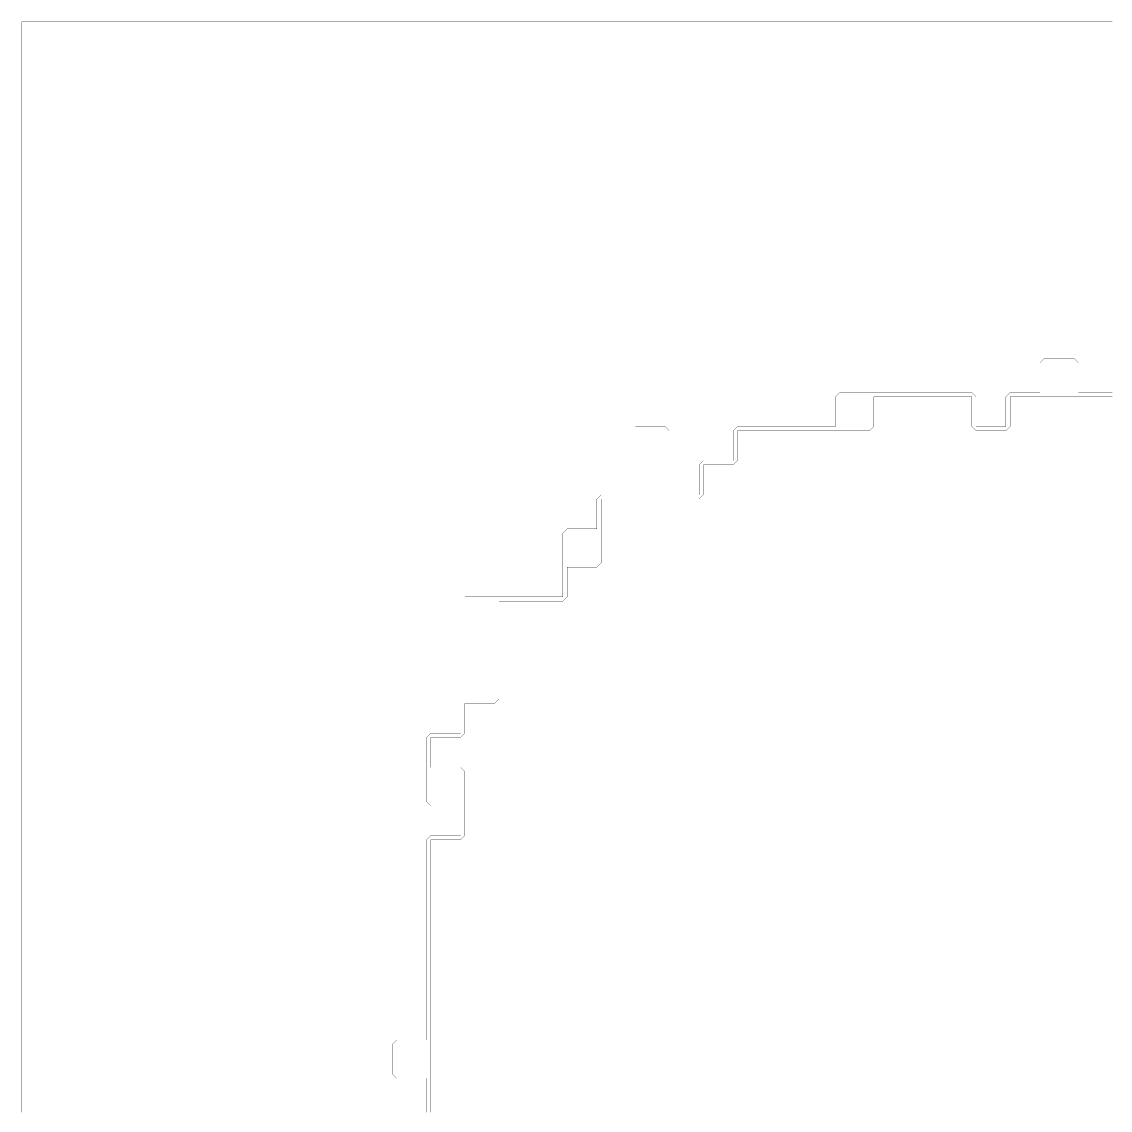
# Model space of a CAD drawing. Header units: metres. Extents: x 0 to 4990, y -4990 to 0.
# Drawn here: x 0 to 2495, y -2495 to 0 of the extents above; entities that cross this region are included whole.
import ezdxf

# ---------------------------------------------------------------- set-up
doc = ezdxf.new("R2010")
doc.units = ezdxf.units.M
doc.layers.add('conductor', color=1, linetype='Continuous')
doc.layers.add('substrate', color=5, linetype='Continuous')

msp = doc.modelspace()

# ---------------------------------------------------------------- linework, layer by layer
at = {"layer": 'conductor', "const_width": 0.5}
msp.add_lwpolyline([(2500, -859.375), (2490.234375, -859.375), (2480.46875, -859.375), (2470.703125, -859.375), (2460.9375, -859.375), (2451.171875, -859.375), (2441.40625, -859.375), (2431.640625, -859.375), (2421.875, -859.375), (2412.109375, -859.375), (2402.34375, -859.375), (2392.578125, -859.375), (2382.8125, -859.375), (2373.046875, -859.375), (2363.28125, -859.375), (2353.515625, -859.375), (2343.75, -859.375), (2333.984375, -859.375), (2324.21875, -859.375), (2314.453125, -859.375), (2304.6875, -859.375), (2294.921875, -859.375), (2285.15625, -859.375), (2275.390625, -859.375), (2265.625, -859.375), (2265.625, -869.140625), (2265.625, -878.90625), (2265.625, -888.671875), (2265.625, -898.4375), (2265.625, -908.203125), (2265.625, -917.96875), (2265.625, -927.734375), (2255.859375, -937.5), (2246.09375, -937.5), (2236.328125, -937.5), (2226.5625, -937.5), (2216.796875, -937.5), (2207.03125, -937.5), (2197.265625, -937.5), (2187.5, -937.5), (2177.734375, -927.734375), (2177.734375, -917.96875), (2177.734375, -908.203125), (2177.734375, -898.4375), (2177.734375, -888.671875), (2177.734375, -878.90625), (2177.734375, -869.140625), (2177.734375, -859.375), (2167.96875, -859.375), (2158.203125, -859.375), (2148.4375, -859.375), (2138.671875, -859.375), (2128.90625, -859.375), (2119.140625, -859.375), (2109.375, -859.375), (2099.609375, -859.375), (2089.84375, -859.375), (2080.078125, -859.375), (2070.3125, -859.375), (2060.546875, -859.375), (2050.78125, -859.375), (2041.015625, -859.375), (2031.25, -859.375), (2021.484375, -859.375), (2011.71875, -859.375), (2001.953125, -859.375), (1992.1875, -859.375), (1982.421875, -859.375), (1972.65625, -859.375), (1962.890625, -859.375), (1953.125, -859.375), (1953.125, -869.140625), (1953.125, -878.90625), (1953.125, -888.671875), (1953.125, -898.4375), (1953.125, -908.203125), (1953.125, -917.96875), (1953.125, -927.734375), (1943.359375, -937.5), (1933.59375, -937.5), (1923.828125, -937.5), (1914.0625, -937.5), (1904.296875, -937.5), (1894.53125, -937.5), (1884.765625, -937.5), (1875, -937.5), (1865.234375, -937.5), (1855.46875, -937.5), (1845.703125, -937.5), (1835.9375, -937.5), (1826.171875, -937.5), (1816.40625, -937.5), (1806.640625, -937.5), (1796.875, -937.5), (1787.109375, -937.5), (1777.34375, -937.5), (1767.578125, -937.5), (1757.8125, -937.5), (1748.046875, -937.5), (1738.28125, -937.5), (1728.515625, -937.5), (1718.75, -937.5), (1708.984375, -937.5), (1699.21875, -937.5), (1689.453125, -937.5), (1679.6875, -937.5), (1669.921875, -937.5), (1660.15625, -937.5), (1650.390625, -937.5), (1640.625, -937.5), (1640.625, -947.265625), (1640.625, -957.03125), (1640.625, -966.796875), (1640.625, -976.5625), (1640.625, -986.328125), (1640.625, -996.09375), (1640.625, -1005.859375), (1630.859375, -1015.625), (1621.09375, -1015.625), (1611.328125, -1015.625), (1601.5625, -1015.625), (1591.796875, -1015.625), (1582.03125, -1015.625), (1572.265625, -1015.625), (1562.5, -1015.625), (1562.5, -1025.390625), (1562.5, -1035.15625), (1562.5, -1044.921875), (1562.5, -1054.6875), (1562.5, -1064.453125), (1562.5, -1074.21875), (1562.5, -1083.984375), (1552.734375, -1093.75), (1542.96875, -1093.75), (1533.203125, -1093.75), (1523.4375, -1093.75), (1513.671875, -1093.75), (1503.90625, -1093.75), (1494.140625, -1093.75), (1484.375, -1093.75), (1474.609375, -1093.75), (1464.84375, -1093.75), (1455.078125, -1093.75), (1445.3125, -1093.75), (1435.546875, -1093.75), (1425.78125, -1093.75), (1416.015625, -1093.75), (1406.25, -1093.75), (1396.484375, -1093.75), (1386.71875, -1093.75), (1376.953125, -1093.75), (1367.1875, -1093.75), (1357.421875, -1093.75), (1347.65625, -1093.75), (1337.890625, -1093.75), (1328.125, -1093.75), (1328.125, -1103.515625), (1328.125, -1113.28125), (1328.125, -1123.046875), (1328.125, -1132.8125), (1328.125, -1142.578125), (1328.125, -1152.34375), (1328.125, -1162.109375), (1328.125, -1171.875), (1328.125, -1181.640625), (1328.125, -1191.40625), (1328.125, -1201.171875), (1328.125, -1210.9375), (1328.125, -1220.703125), (1328.125, -1230.46875), (1328.125, -1240.234375), (1318.359375, -1250), (1308.59375, -1250), (1298.828125, -1250), (1289.0625, -1250), (1279.296875, -1250), (1269.53125, -1250), (1259.765625, -1250), (1250, -1250), (1250, -1259.765625), (1250, -1269.53125), (1250, -1279.296875), (1250, -1289.0625), (1250, -1298.828125), (1250, -1308.59375), (1250, -1318.359375), (1240.234375, -1328.125), (1230.46875, -1328.125), (1220.703125, -1328.125), (1210.9375, -1328.125), (1201.171875, -1328.125), (1191.40625, -1328.125), (1181.640625, -1328.125), (1171.875, -1328.125), (1162.109375, -1328.125), (1152.34375, -1328.125), (1142.578125, -1328.125), (1132.8125, -1328.125), (1123.046875, -1328.125), (1113.28125, -1328.125), (1103.515625, -1328.125), (1093.75, -1328.125), (1093.75, -1337.890625), (1093.75, -1347.65625), (1093.75, -1357.421875), (1093.75, -1367.1875), (1093.75, -1376.953125), (1093.75, -1386.71875), (1093.75, -1396.484375), (1093.75, -1406.25), (1093.75, -1416.015625), (1093.75, -1425.78125), (1093.75, -1435.546875), (1093.75, -1445.3125), (1093.75, -1455.078125), (1093.75, -1464.84375), (1093.75, -1474.609375), (1093.75, -1484.375), (1093.75, -1494.140625), (1093.75, -1503.90625), (1093.75, -1513.671875), (1093.75, -1523.4375), (1093.75, -1533.203125), (1093.75, -1542.96875), (1093.75, -1552.734375), (1083.984375, -1562.5), (1074.21875, -1562.5), (1064.453125, -1562.5), (1054.6875, -1562.5), (1044.921875, -1562.5), (1035.15625, -1562.5), (1025.390625, -1562.5), (1015.625, -1562.5), (1015.625, -1572.265625), (1015.625, -1582.03125), (1015.625, -1591.796875), (1015.625, -1601.5625), (1015.625, -1611.328125), (1015.625, -1621.09375), (1015.625, -1630.859375), (1005.859375, -1640.625), (996.09375, -1640.625), (986.328125, -1640.625), (976.5625, -1640.625), (966.796875, -1640.625), (957.03125, -1640.625), (947.265625, -1640.625), (937.5, -1640.625), (937.5, -1650.390625), (937.5, -1660.15625), (937.5, -1669.921875), (937.5, -1679.6875), (937.5, -1689.453125), (937.5, -1699.21875), (937.5, -1708.984375), (947.265625, -1708.984375), (957.03125, -1708.984375), (966.796875, -1708.984375), (976.5625, -1708.984375), (986.328125, -1708.984375), (996.09375, -1708.984375), (1005.859375, -1708.984375), (1015.625, -1718.75), (1015.625, -1728.515625), (1015.625, -1738.28125), (1015.625, -1748.046875), (1015.625, -1757.8125), (1015.625, -1767.578125), (1015.625, -1777.34375), (1015.625, -1787.109375), (1015.625, -1796.875), (1015.625, -1806.640625), (1015.625, -1816.40625), (1015.625, -1826.171875), (1015.625, -1835.9375), (1015.625, -1845.703125), (1015.625, -1855.46875), (1015.625, -1865.234375), (1005.859375, -1875), (996.09375, -1875), (986.328125, -1875), (976.5625, -1875), (966.796875, -1875), (957.03125, -1875), (947.265625, -1875), (937.5, -1875), (937.5, -1884.765625), (937.5, -1894.53125), (937.5, -1904.296875), (937.5, -1914.0625), (937.5, -1923.828125), (937.5, -1933.59375), (937.5, -1943.359375), (937.5, -1953.125), (937.5, -1962.890625), (937.5, -1972.65625), (937.5, -1982.421875), (937.5, -1992.1875), (937.5, -2001.953125), (937.5, -2011.71875), (937.5, -2021.484375), (937.5, -2031.25), (937.5, -2041.015625), (937.5, -2050.78125), (937.5, -2060.546875), (937.5, -2070.3125), (937.5, -2080.078125), (937.5, -2089.84375), (937.5, -2099.609375), (937.5, -2109.375), (937.5, -2119.140625), (937.5, -2128.90625), (937.5, -2138.671875), (937.5, -2148.4375), (937.5, -2158.203125), (937.5, -2167.96875), (937.5, -2177.734375), (937.5, -2187.5), (937.5, -2197.265625), (937.5, -2207.03125), (937.5, -2216.796875), (937.5, -2226.5625), (937.5, -2236.328125), (937.5, -2246.09375), (937.5, -2255.859375), (937.5, -2265.625), (937.5, -2275.390625), (937.5, -2285.15625), (937.5, -2294.921875), (937.5, -2304.6875), (937.5, -2314.453125), (937.5, -2324.21875), (937.5, -2333.984375), (937.5, -2343.75), (937.5, -2353.515625), (937.5, -2363.28125), (937.5, -2373.046875), (937.5, -2382.8125), (937.5, -2392.578125), (937.5, -2402.34375), (937.5, -2412.109375), (937.5, -2421.875), (937.5, -2431.640625), (937.5, -2441.40625), (937.5, -2451.171875), (937.5, -2460.9375), (937.5, -2470.703125), (937.5, -2480.46875), (937.5, -2490.234375), (937.5, -2500)], dxfattribs=at)
at = {"layer": 'substrate', "const_width": 0.5}
for points in [[(2500, 0), (2490.234375, 0), (2480.46875, 0), (2470.703125, 0), (2460.9375, 0), (2451.171875, 0), (2441.40625, 0), (2431.640625, 0), (2421.875, 0), (2412.109375, 0), (2402.34375, 0), (2392.578125, 0), (2382.8125, 0), (2373.046875, 0), (2363.28125, 0), (2353.515625, 0), (2343.75, 0), (2333.984375, 0), (2324.21875, 0), (2314.453125, 0), (2304.6875, 0), (2294.921875, 0), (2285.15625, 0), (2275.390625, 0), (2265.625, 0), (2255.859375, 0), (2246.09375, 0), (2236.328125, 0), (2226.5625, 0), (2216.796875, 0), (2207.03125, 0), (2197.265625, 0), (2187.5, 0), (2177.734375, 0), (2167.96875, 0), (2158.203125, 0), (2148.4375, 0), (2138.671875, 0), (2128.90625, 0), (2119.140625, 0), (2109.375, 0), (2099.609375, 0), (2089.84375, 0), (2080.078125, 0), (2070.3125, 0), (2060.546875, 0), (2050.78125, 0), (2041.015625, 0), (2031.25, 0), (2021.484375, 0), (2011.71875, 0), (2001.953125, 0), (1992.1875, 0), (1982.421875, 0), (1972.65625, 0), (1962.890625, 0), (1953.125, 0), (1943.359375, 0), (1933.59375, 0), (1923.828125, 0), (1914.0625, 0), (1904.296875, 0), (1894.53125, 0), (1884.765625, 0), (1875, 0), (1865.234375, 0), (1855.46875, 0), (1845.703125, 0), (1835.9375, 0), (1826.171875, 0), (1816.40625, 0), (1806.640625, 0), (1796.875, 0), (1787.109375, 0), (1777.34375, 0), (1767.578125, 0), (1757.8125, 0), (1748.046875, 0), (1738.28125, 0), (1728.515625, 0), (1718.75, 0), (1708.984375, 0), (1699.21875, 0), (1689.453125, 0), (1679.6875, 0), (1669.921875, 0), (1660.15625, 0), (1650.390625, 0), (1640.625, 0), (1630.859375, 0), (1621.09375, 0), (1611.328125, 0), (1601.5625, 0), (1591.796875, 0), (1582.03125, 0), (1572.265625, 0), (1562.5, 0), (1552.734375, 0), (1542.96875, 0), (1533.203125, 0), (1523.4375, 0), (1513.671875, 0), (1503.90625, 0), (1494.140625, 0), (1484.375, 0), (1474.609375, 0), (1464.84375, 0), (1455.078125, 0), (1445.3125, 0), (1435.546875, 0), (1425.78125, 0), (1416.015625, 0), (1406.25, 0), (1396.484375, 0), (1386.71875, 0), (1376.953125, 0), (1367.1875, 0), (1357.421875, 0), (1347.65625, 0), (1337.890625, 0), (1328.125, 0), (1318.359375, 0), (1308.59375, 0), (1298.828125, 0), (1289.0625, 0), (1279.296875, 0), (1269.53125, 0), (1259.765625, 0), (1250, 0), (1240.234375, 0), (1230.46875, 0), (1220.703125, 0), (1210.9375, 0), (1201.171875, 0), (1191.40625, 0), (1181.640625, 0), (1171.875, 0), (1162.109375, 0), (1152.34375, 0), (1142.578125, 0), (1132.8125, 0), (1123.046875, 0), (1113.28125, 0), (1103.515625, 0), (1093.75, 0), (1083.984375, 0), (1074.21875, 0), (1064.453125, 0), (1054.6875, 0), (1044.921875, 0), (1035.15625, 0), (1025.390625, 0), (1015.625, 0), (1005.859375, 0), (996.09375, 0), (986.328125, 0), (976.5625, 0), (966.796875, 0), (957.03125, 0), (947.265625, 0), (937.5, 0), (927.734375, 0), (917.96875, 0), (908.203125, 0), (898.4375, 0), (888.671875, 0), (878.90625, 0), (869.140625, 0), (859.375, 0), (849.609375, 0), (839.84375, 0), (830.078125, 0), (820.3125, 0), (810.546875, 0), (800.78125, 0), (791.015625, 0), (781.25, 0), (771.484375, 0), (761.71875, 0), (751.953125, 0), (742.1875, 0), (732.421875, 0), (722.65625, 0), (712.890625, 0), (703.125, 0), (693.359375, 0), (683.59375, 0), (673.828125, 0), (664.0625, 0), (654.296875, 0), (644.53125, 0), (634.765625, 0), (625, 0), (615.234375, 0), (605.46875, 0), (595.703125, 0), (585.9375, 0), (576.171875, 0), (566.40625, 0), (556.640625, 0), (546.875, 0), (537.109375, 0), (527.34375, 0), (517.578125, 0), (507.8125, 0), (498.046875, 0), (488.28125, 0), (478.515625, 0), (468.75, 0), (458.984375, 0), (449.21875, 0), (439.453125, 0), (429.6875, 0), (419.921875, 0), (410.15625, 0), (400.390625, 0), (390.625, 0), (380.859375, 0), (371.09375, 0), (361.328125, 0), (351.5625, 0), (341.796875, 0), (332.03125, 0), (322.265625, 0), (312.5, 0), (302.734375, 0), (292.96875, 0), (283.203125, 0), (273.4375, 0), (263.671875, 0), (253.90625, 0), (244.140625, 0), (234.375, 0), (224.609375, 0), (214.84375, 0), (205.078125, 0), (195.3125, 0), (185.546875, 0), (175.78125, 0), (166.015625, 0), (156.25, 0), (146.484375, 0), (136.71875, 0), (126.953125, 0), (117.1875, 0), (107.421875, 0), (97.65625, 0), (87.890625, 0), (78.125, 0), (68.359375, 0), (58.59375, 0), (48.828125, 0), (39.0625, 0), (29.296875, 0), (19.53125, 0), (9.765625, 0), (0, 0), (0, -9.765625), (0, -19.53125), (0, -29.296875), (0, -39.0625), (0, -48.828125), (0, -58.59375), (0, -68.359375), (0, -78.125), (0, -87.890625), (0, -97.65625), (0, -107.421875), (0, -117.1875), (0, -126.953125), (0, -136.71875), (0, -146.484375), (0, -156.25), (0, -166.015625), (0, -175.78125), (0, -185.546875), (0, -195.3125), (0, -205.078125), (0, -214.84375), (0, -224.609375), (0, -234.375), (0, -244.140625), (0, -253.90625), (0, -263.671875), (0, -273.4375), (0, -283.203125), (0, -292.96875), (0, -302.734375), (0, -312.5), (0, -322.265625), (0, -332.03125), (0, -341.796875), (0, -351.5625), (0, -361.328125), (0, -371.09375), (0, -380.859375), (0, -390.625), (0, -400.390625), (0, -410.15625), (0, -419.921875), (0, -429.6875), (0, -439.453125), (0, -449.21875), (0, -458.984375), (0, -468.75), (0, -478.515625), (0, -488.28125), (0, -498.046875), (0, -507.8125), (0, -517.578125), (0, -527.34375), (0, -537.109375), (0, -546.875), (0, -556.640625), (0, -566.40625), (0, -576.171875), (0, -585.9375), (0, -595.703125), (0, -605.46875), (0, -615.234375), (0, -625), (0, -634.765625), (0, -644.53125), (0, -654.296875), (0, -664.0625), (0, -673.828125), (0, -683.59375), (0, -693.359375), (0, -703.125), (0, -712.890625), (0, -722.65625), (0, -732.421875), (0, -742.1875), (0, -751.953125), (0, -761.71875), (0, -771.484375), (0, -781.25), (0, -791.015625), (0, -800.78125), (0, -810.546875), (0, -820.3125), (0, -830.078125), (0, -839.84375), (0, -849.609375), (0, -859.375), (0, -869.140625), (0, -878.90625), (0, -888.671875), (0, -898.4375), (0, -908.203125), (0, -917.96875), (0, -927.734375), (0, -937.5), (0, -947.265625), (0, -957.03125), (0, -966.796875), (0, -976.5625), (0, -986.328125), (0, -996.09375), (0, -1005.859375), (0, -1015.625), (0, -1025.390625), (0, -1035.15625), (0, -1044.921875), (0, -1054.6875), (0, -1064.453125), (0, -1074.21875), (0, -1083.984375), (0, -1093.75), (0, -1103.515625), (0, -1113.28125), (0, -1123.046875), (0, -1132.8125), (0, -1142.578125), (0, -1152.34375), (0, -1162.109375), (0, -1171.875), (0, -1181.640625), (0, -1191.40625), (0, -1201.171875), (0, -1210.9375), (0, -1220.703125), (0, -1230.46875), (0, -1240.234375), (0, -1250), (0, -1259.765625), (0, -1269.53125), (0, -1279.296875), (0, -1289.0625), (0, -1298.828125), (0, -1308.59375), (0, -1318.359375), (0, -1328.125), (0, -1337.890625), (0, -1347.65625), (0, -1357.421875), (0, -1367.1875), (0, -1376.953125), (0, -1386.71875), (0, -1396.484375), (0, -1406.25), (0, -1416.015625), (0, -1425.78125), (0, -1435.546875), (0, -1445.3125), (0, -1455.078125), (0, -1464.84375), (0, -1474.609375), (0, -1484.375), (0, -1494.140625), (0, -1503.90625), (0, -1513.671875), (0, -1523.4375), (0, -1533.203125), (0, -1542.96875), (0, -1552.734375), (0, -1562.5), (0, -1572.265625), (0, -1582.03125), (0, -1591.796875), (0, -1601.5625), (0, -1611.328125), (0, -1621.09375), (0, -1630.859375), (0, -1640.625), (0, -1650.390625), (0, -1660.15625), (0, -1669.921875), (0, -1679.6875), (0, -1689.453125), (0, -1699.21875), (0, -1708.984375), (0, -1718.75), (0, -1728.515625), (0, -1738.28125), (0, -1748.046875), (0, -1757.8125), (0, -1767.578125), (0, -1777.34375), (0, -1787.109375), (0, -1796.875), (0, -1806.640625), (0, -1816.40625), (0, -1826.171875), (0, -1835.9375), (0, -1845.703125), (0, -1855.46875), (0, -1865.234375), (0, -1875), (0, -1884.765625), (0, -1894.53125), (0, -1904.296875), (0, -1914.0625), (0, -1923.828125), (0, -1933.59375), (0, -1943.359375), (0, -1953.125), (0, -1962.890625), (0, -1972.65625), (0, -1982.421875), (0, -1992.1875), (0, -2001.953125), (0, -2011.71875), (0, -2021.484375), (0, -2031.25), (0, -2041.015625), (0, -2050.78125), (0, -2060.546875), (0, -2070.3125), (0, -2080.078125), (0, -2089.84375), (0, -2099.609375), (0, -2109.375), (0, -2119.140625), (0, -2128.90625), (0, -2138.671875), (0, -2148.4375), (0, -2158.203125), (0, -2167.96875), (0, -2177.734375), (0, -2187.5), (0, -2197.265625), (0, -2207.03125), (0, -2216.796875), (0, -2226.5625), (0, -2236.328125), (0, -2246.09375), (0, -2255.859375), (0, -2265.625), (0, -2275.390625), (0, -2285.15625), (0, -2294.921875), (0, -2304.6875), (0, -2314.453125), (0, -2324.21875), (0, -2333.984375), (0, -2343.75), (0, -2353.515625), (0, -2363.28125), (0, -2373.046875), (0, -2382.8125), (0, -2392.578125), (0, -2402.34375), (0, -2412.109375), (0, -2421.875), (0, -2431.640625), (0, -2441.40625), (0, -2451.171875), (0, -2460.9375), (0, -2470.703125), (0, -2480.46875), (0, -2490.234375), (0, -2500)], [(927.734375, -2500), (927.734375, -2490.234375), (927.734375, -2480.46875), (927.734375, -2470.703125), (927.734375, -2460.9375), (927.734375, -2451.171875), (927.734375, -2441.40625), (927.734375, -2431.640625), (927.734375, -2421.875), (917.96875, -2421.875), (908.203125, -2421.875), (898.4375, -2421.875), (888.671875, -2421.875), (878.90625, -2421.875), (869.140625, -2421.875), (859.375, -2421.875), (849.609375, -2412.109375), (849.609375, -2402.34375), (849.609375, -2392.578125), (849.609375, -2382.8125), (849.609375, -2373.046875), (849.609375, -2363.28125), (849.609375, -2353.515625), (849.609375, -2343.75), (859.375, -2333.984375), (869.140625, -2333.984375), (878.90625, -2333.984375), (888.671875, -2333.984375), (898.4375, -2333.984375), (908.203125, -2333.984375), (917.96875, -2333.984375), (927.734375, -2333.984375), (927.734375, -2324.21875), (927.734375, -2314.453125), (927.734375, -2304.6875), (927.734375, -2294.921875), (927.734375, -2285.15625), (927.734375, -2275.390625), (927.734375, -2265.625), (927.734375, -2255.859375), (927.734375, -2246.09375), (927.734375, -2236.328125), (927.734375, -2226.5625), (927.734375, -2216.796875), (927.734375, -2207.03125), (927.734375, -2197.265625), (927.734375, -2187.5), (927.734375, -2177.734375), (927.734375, -2167.96875), (927.734375, -2158.203125), (927.734375, -2148.4375), (927.734375, -2138.671875), (927.734375, -2128.90625), (927.734375, -2119.140625), (927.734375, -2109.375), (927.734375, -2099.609375), (927.734375, -2089.84375), (927.734375, -2080.078125), (927.734375, -2070.3125), (927.734375, -2060.546875), (927.734375, -2050.78125), (927.734375, -2041.015625), (927.734375, -2031.25), (927.734375, -2021.484375), (927.734375, -2011.71875), (927.734375, -2001.953125), (927.734375, -1992.1875), (927.734375, -1982.421875), (927.734375, -1972.65625), (927.734375, -1962.890625), (927.734375, -1953.125), (927.734375, -1943.359375), (927.734375, -1933.59375), (927.734375, -1923.828125), (927.734375, -1914.0625), (927.734375, -1904.296875), (927.734375, -1894.53125), (927.734375, -1884.765625), (927.734375, -1875), (937.5, -1865.234375), (947.265625, -1865.234375), (957.03125, -1865.234375), (966.796875, -1865.234375), (976.5625, -1865.234375), (986.328125, -1865.234375), (996.09375, -1865.234375), (1005.859375, -1865.234375), (1005.859375, -1855.46875), (1005.859375, -1845.703125), (1005.859375, -1835.9375), (1005.859375, -1826.171875), (1005.859375, -1816.40625), (1005.859375, -1806.640625), (1005.859375, -1796.875), (996.09375, -1796.875), (986.328125, -1796.875), (976.5625, -1796.875), (966.796875, -1796.875), (957.03125, -1796.875), (947.265625, -1796.875), (937.5, -1796.875), (927.734375, -1787.109375), (927.734375, -1777.34375), (927.734375, -1767.578125), (927.734375, -1757.8125), (927.734375, -1748.046875), (927.734375, -1738.28125), (927.734375, -1728.515625), (927.734375, -1718.75), (927.734375, -1708.984375), (927.734375, -1699.21875), (927.734375, -1689.453125), (927.734375, -1679.6875), (927.734375, -1669.921875), (927.734375, -1660.15625), (927.734375, -1650.390625), (927.734375, -1640.625), (937.5, -1630.859375), (947.265625, -1630.859375), (957.03125, -1630.859375), (966.796875, -1630.859375), (976.5625, -1630.859375), (986.328125, -1630.859375), (996.09375, -1630.859375), (1005.859375, -1630.859375), (1005.859375, -1621.09375), (1005.859375, -1611.328125), (1005.859375, -1601.5625), (1005.859375, -1591.796875), (1005.859375, -1582.03125), (1005.859375, -1572.265625), (1005.859375, -1562.5), (1005.859375, -1552.734375), (1005.859375, -1542.96875), (1005.859375, -1533.203125), (1005.859375, -1523.4375), (1005.859375, -1513.671875), (1005.859375, -1503.90625), (1005.859375, -1494.140625), (1005.859375, -1484.375), (1005.859375, -1474.609375), (1005.859375, -1464.84375), (1005.859375, -1455.078125), (1005.859375, -1445.3125), (1005.859375, -1435.546875), (1005.859375, -1425.78125), (1005.859375, -1416.015625), (1005.859375, -1406.25), (1005.859375, -1396.484375), (1005.859375, -1386.71875), (1005.859375, -1376.953125), (1005.859375, -1367.1875), (1005.859375, -1357.421875), (1005.859375, -1347.65625), (1005.859375, -1337.890625), (1005.859375, -1328.125), (1015.625, -1318.359375), (1025.390625, -1318.359375), (1035.15625, -1318.359375), (1044.921875, -1318.359375), (1054.6875, -1318.359375), (1064.453125, -1318.359375), (1074.21875, -1318.359375), (1083.984375, -1318.359375), (1093.75, -1318.359375), (1103.515625, -1318.359375), (1113.28125, -1318.359375), (1123.046875, -1318.359375), (1132.8125, -1318.359375), (1142.578125, -1318.359375), (1152.34375, -1318.359375), (1162.109375, -1318.359375), (1171.875, -1318.359375), (1181.640625, -1318.359375), (1191.40625, -1318.359375), (1201.171875, -1318.359375), (1210.9375, -1318.359375), (1220.703125, -1318.359375), (1230.46875, -1318.359375), (1240.234375, -1318.359375), (1240.234375, -1308.59375), (1240.234375, -1298.828125), (1240.234375, -1289.0625), (1240.234375, -1279.296875), (1240.234375, -1269.53125), (1240.234375, -1259.765625), (1240.234375, -1250), (1240.234375, -1240.234375), (1240.234375, -1230.46875), (1240.234375, -1220.703125), (1240.234375, -1210.9375), (1240.234375, -1201.171875), (1240.234375, -1191.40625), (1240.234375, -1181.640625), (1240.234375, -1171.875), (1250, -1162.109375), (1259.765625, -1162.109375), (1269.53125, -1162.109375), (1279.296875, -1162.109375), (1289.0625, -1162.109375), (1298.828125, -1162.109375), (1308.59375, -1162.109375), (1318.359375, -1162.109375), (1318.359375, -1152.34375), (1318.359375, -1142.578125), (1318.359375, -1132.8125), (1318.359375, -1123.046875), (1318.359375, -1113.28125), (1318.359375, -1103.515625), (1318.359375, -1093.75), (1328.125, -1083.984375), (1337.890625, -1083.984375), (1347.65625, -1083.984375), (1357.421875, -1083.984375), (1367.1875, -1083.984375), (1376.953125, -1083.984375), (1386.71875, -1083.984375), (1396.484375, -1083.984375), (1396.484375, -1074.21875), (1396.484375, -1064.453125), (1396.484375, -1054.6875), (1396.484375, -1044.921875), (1396.484375, -1035.15625), (1396.484375, -1025.390625), (1396.484375, -1015.625), (1396.484375, -1005.859375), (1396.484375, -996.09375), (1396.484375, -986.328125), (1396.484375, -976.5625), (1396.484375, -966.796875), (1396.484375, -957.03125), (1396.484375, -947.265625), (1396.484375, -937.5), (1406.25, -927.734375), (1416.015625, -927.734375), (1425.78125, -927.734375), (1435.546875, -927.734375), (1445.3125, -927.734375), (1455.078125, -927.734375), (1464.84375, -927.734375), (1474.609375, -927.734375), (1484.375, -937.5), (1484.375, -947.265625), (1484.375, -957.03125), (1484.375, -966.796875), (1484.375, -976.5625), (1484.375, -986.328125), (1484.375, -996.09375), (1484.375, -1005.859375), (1484.375, -1015.625), (1484.375, -1025.390625), (1484.375, -1035.15625), (1484.375, -1044.921875), (1484.375, -1054.6875), (1484.375, -1064.453125), (1484.375, -1074.21875), (1484.375, -1083.984375), (1494.140625, -1083.984375), (1503.90625, -1083.984375), (1513.671875, -1083.984375), (1523.4375, -1083.984375), (1533.203125, -1083.984375), (1542.96875, -1083.984375), (1552.734375, -1083.984375), (1552.734375, -1074.21875), (1552.734375, -1064.453125), (1552.734375, -1054.6875), (1552.734375, -1044.921875), (1552.734375, -1035.15625), (1552.734375, -1025.390625), (1552.734375, -1015.625), (1562.5, -1005.859375), (1572.265625, -1005.859375), (1582.03125, -1005.859375), (1591.796875, -1005.859375), (1601.5625, -1005.859375), (1611.328125, -1005.859375), (1621.09375, -1005.859375), (1630.859375, -1005.859375), (1630.859375, -996.09375), (1630.859375, -986.328125), (1630.859375, -976.5625), (1630.859375, -966.796875), (1630.859375, -957.03125), (1630.859375, -947.265625), (1630.859375, -937.5), (1640.625, -927.734375), (1650.390625, -927.734375), (1660.15625, -927.734375), (1669.921875, -927.734375), (1679.6875, -927.734375), (1689.453125, -927.734375), (1699.21875, -927.734375), (1708.984375, -927.734375), (1718.75, -927.734375), (1728.515625, -927.734375), (1738.28125, -927.734375), (1748.046875, -927.734375), (1757.8125, -927.734375), (1767.578125, -927.734375), (1777.34375, -927.734375), (1787.109375, -927.734375), (1796.875, -927.734375), (1806.640625, -927.734375), (1816.40625, -927.734375), (1826.171875, -927.734375), (1835.9375, -927.734375), (1845.703125, -927.734375), (1855.46875, -927.734375), (1865.234375, -927.734375), (1865.234375, -917.96875), (1865.234375, -908.203125), (1865.234375, -898.4375), (1865.234375, -888.671875), (1865.234375, -878.90625), (1865.234375, -869.140625), (1865.234375, -859.375), (1875, -849.609375), (1884.765625, -849.609375), (1894.53125, -849.609375), (1904.296875, -849.609375), (1914.0625, -849.609375), (1923.828125, -849.609375), (1933.59375, -849.609375), (1943.359375, -849.609375), (1953.125, -849.609375), (1962.890625, -849.609375), (1972.65625, -849.609375), (1982.421875, -849.609375), (1992.1875, -849.609375), (2001.953125, -849.609375), (2011.71875, -849.609375), (2021.484375, -849.609375), (2031.25, -849.609375), (2041.015625, -849.609375), (2050.78125, -849.609375), (2060.546875, -849.609375), (2070.3125, -849.609375), (2080.078125, -849.609375), (2089.84375, -849.609375), (2099.609375, -849.609375), (2109.375, -849.609375), (2119.140625, -849.609375), (2128.90625, -849.609375), (2138.671875, -849.609375), (2148.4375, -849.609375), (2158.203125, -849.609375), (2167.96875, -849.609375), (2177.734375, -849.609375), (2187.5, -859.375), (2187.5, -869.140625), (2187.5, -878.90625), (2187.5, -888.671875), (2187.5, -898.4375), (2187.5, -908.203125), (2187.5, -917.96875), (2187.5, -927.734375), (2197.265625, -927.734375), (2207.03125, -927.734375), (2216.796875, -927.734375), (2226.5625, -927.734375), (2236.328125, -927.734375), (2246.09375, -927.734375), (2255.859375, -927.734375), (2255.859375, -917.96875), (2255.859375, -908.203125), (2255.859375, -898.4375), (2255.859375, -888.671875), (2255.859375, -878.90625), (2255.859375, -869.140625), (2255.859375, -859.375), (2265.625, -849.609375), (2275.390625, -849.609375), (2285.15625, -849.609375), (2294.921875, -849.609375), (2304.6875, -849.609375), (2314.453125, -849.609375), (2324.21875, -849.609375), (2333.984375, -849.609375), (2333.984375, -839.84375), (2333.984375, -830.078125), (2333.984375, -820.3125), (2333.984375, -810.546875), (2333.984375, -800.78125), (2333.984375, -791.015625), (2333.984375, -781.25), (2343.75, -771.484375), (2353.515625, -771.484375), (2363.28125, -771.484375), (2373.046875, -771.484375), (2382.8125, -771.484375), (2392.578125, -771.484375), (2402.34375, -771.484375), (2412.109375, -771.484375), (2421.875, -781.25), (2421.875, -791.015625), (2421.875, -800.78125), (2421.875, -810.546875), (2421.875, -820.3125), (2421.875, -830.078125), (2421.875, -839.84375), (2421.875, -849.609375), (2431.640625, -849.609375), (2441.40625, -849.609375), (2451.171875, -849.609375), (2460.9375, -849.609375), (2470.703125, -849.609375), (2480.46875, -849.609375), (2490.234375, -849.609375), (2500, -849.609375)]]:
    msp.add_lwpolyline(points, dxfattribs=at)

doc.saveas('drawing.dxf')
